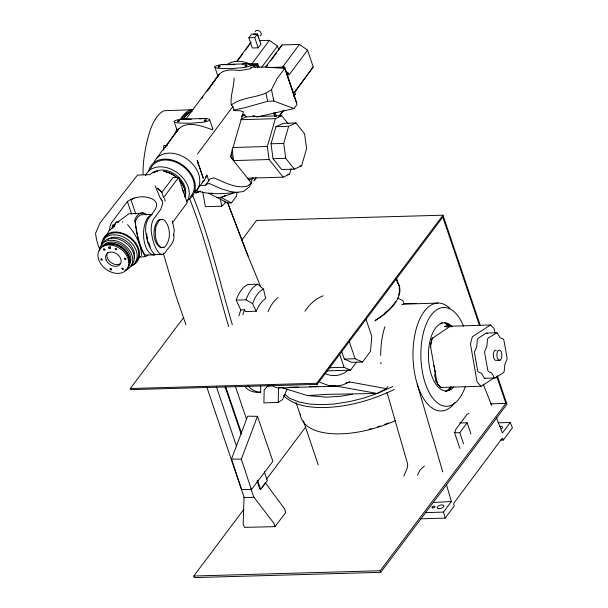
<?xml version="1.0" encoding="UTF-8"?>
<svg xmlns="http://www.w3.org/2000/svg" width="608" height="608" viewBox="0 0 608 608"><rect width="100%" height="100%" fill="white"/><g stroke="black" fill="none" stroke-linecap="round" stroke-linejoin="round"><path stroke-width="0.91" d="M244.743 386.483C248.55 391.172 254.767 393.019 260.627 392.183L260.665 385.852M269.207 385.297L267.581 385.974L264.184 390.002L263.887 402.876L278.221 402.443L278.563 387.676M236.884 192.143L236.634 195.898L231.428 202.882L227.764 202.996L208.78 193.215M349.57 340.07L349.41 341.932L355.102 358.75L362.52 362.018L370.546 351.242L371.807 336.323L366.115 319.512M234.141 78.082C233.989 87.164 230.113 96.011 231.276 105.055L232.94 106.415L233.685 110.071L235.737 110.747L239.924 110.656L243.42 111.69L230.409 156.773L251.385 182.985L249.288 186.975L243.451 191.528C227.84 193.473 211.105 195.624 195.837 190.524M184.855 197C186.428 190.669 183.441 184.186 179.155 179.618M141.535 255.466C141.383 244.059 134.809 233.176 127.596 224.648M454.822 432.554L455.787 429.491L467.21 414.147L468.95 413.501M173.5 235.714L174.352 230.47L172.315 220.848M185.197 196.452C189.612 179.208 164.935 162.138 150.852 173.911M177.338 130.895C184.862 119.495 201.924 125.894 212.443 129.823L212.747 128.774L209.654 119.639M252.905 177.445L251.271 181.967M291.08 168.826L289.522 174.215L283.176 177.141L269.078 159.516L267.338 146.482L275.363 118.666L281.709 115.74L288.177 123.812M271.024 143.792L275.956 126.692L283.214 123.348L295.898 122.96L304.57 133.798L306.561 148.694L301.621 165.794L294.371 169.138L281.679 169.526L273.015 158.696L271.024 143.792L283.716 143.404L288.648 126.304L295.898 122.96M184.748 196.133L185.265 194.416M238.914 315.917L240.798 309.905L236.14 300.132A43.031 21.158 88.2 0 1 247.775 284.514L257.617 284.187L263.5 289.134L265.65 298.536A45.524 22.39 88.2 0 0 256.204 311.212L245.389 311.547L244.553 309.791L240.798 309.905M176.768 131.161L177.361 129.405M417.483 475.274L419.999 470.159L424.346 466.04M231.496 459.04L247.654 416.191L257.48 416.328L272.901 461.343L251.393 489.592L241.558 489.455L231.496 459.04L241.33 459.184L257.48 416.328M112.115 228.456L113.476 225.12L116.652 222.27M236.14 300.132L245.982 299.812L247.509 296.119A43.031 21.158 88.2 0 1 255.352 285.585L257.617 284.187M105.245 237.128L109.204 230.493M287.082 389.074L282.629 399.547L278.221 402.443M403.826 476.11L407.254 468.054L407.71 464.284L387 392.282M113.719 227.286L115.376 224.04M231.276 105.055C243.132 95.912 259.973 98.618 271.472 89.558L276.921 78.896L284.742 68.4L264.723 67.024L250.625 67.214L251.02 67.435A1.619 0.76 -17.8 0 1 249.949 68.871L239.332 70.619C232.507 69.578 224.063 69.092 218.918 74.579L207.921 90.045M181.594 119.305L182.962 116.987L186.466 113.293L191.566 110.892M218.918 74.579L217.953 76.281L214.867 67.146M255.9 177.817L254.015 180.872L256.029 177.703M304.973 311.296C309.305 304.502 315.575 298.612 323.198 295.784M447.594 390.708L451.014 386.886M250.96 42.416L245.609 50.023M278.441 50.274L282.036 44.939L299.425 44.407L307.542 50.13L313.234 66.948L294.424 92.773M199.941 185.493L205.58 185.318L209.98 178.965L213.917 177.886C224.352 182.157 235.767 188.966 247.418 186.078L251.385 182.985M293.74 96.474L295.306 94.149L294.576 91.99L313.234 66.948M165.376 147.402L178.494 128.896L156.347 158.627M206.697 91.785L209.95 87.225M211.037 85.705L219.169 74.29L185.349 119.7M201.871 98.549L202.973 96.999M178.608 177.422L163.643 197.547L161.834 192.44L157.442 188.191L161.834 192.44L173.029 177.589L178.608 177.422L187.203 202.76L172.246 222.878M248.854 37.772L251.568 34.132L257.442 33.949L260.908 44.179L258.195 47.819L252.32 47.994L248.854 37.772L254.729 37.59L257.442 33.949M161.264 254.334L155.724 254.501A13.938 6.855 88.2 0 1 154.09 253.787A29.891 14.698 88.2 0 1 146.475 236.223A13.946 6.855 88.2 0 1 147.888 219.442L154.386 210.71A26.957 12.38 -18.7 0 0 152.084 198.862C143.853 195.198 134.718 196.589 127.376 201.514L111.606 222.68A13.938 6.855 88.2 0 0 109.455 230.44M236.694 61.416L250.967 42.256M237.135 61.408L242.782 53.823M251.841 63.901L269.374 40.364L277.484 46.086L278.684 49.62M250.435 65.223L256.736 65.048L257.83 63.582L259 67.047M261.653 67.336L277.484 46.086M197.608 153.847L232.94 106.415M265.643 66.948L282.036 44.939M266.623 66.211L267.756 64.699M270.575 60.899L276.8 52.554M282.469 67.176L299.425 44.407M283.564 68.43L284.597 67.04L296.75 102.95M205.489 177.133L206.91 175.226L208.742 180.629M196.247 190.828L204.121 180.257M285.213 70.938L288.154 73.013L287.067 74.472L294.219 95.608L295.306 94.149M205.58 185.318L206.332 184.3L209.236 183.51L221.525 188.921L229.9 191.398L237.941 192.637M307.542 50.13L288.884 75.172L288.154 73.013M216.896 197.418L220.582 197.281L231.428 202.882M279.004 116.105L282.956 110.793M279.414 116.128L283.936 110.056M327.218 370.872L350.565 370.158L356.63 362.018M454.115 432.85L459.785 432.676L467.164 422.773L470.942 433.937M420.576 518.844L445.185 518.092L443.498 512.088L451.379 501.509L446.401 484.447M500.483 440.131L503.318 440.048L512.43 427.812L510.264 422.454L502.383 433.033L496.341 417.498M445.185 518.092L454.298 505.864L453.91 504.724A1.353 0.661 88.2 0 1 454.07 502.862L502.01 438.497A1.353 0.661 88.2 0 1 502.938 438.908L503.318 440.048M479.499 325.478L442.799 217.064L317.133 384.385L130.712 389.644L130.325 388.512L183.768 317.353M241.764 240.137L256.546 220.461L442.966 215.194L480.274 325.424M130.325 388.512L316.745 383.253L442.966 215.194M497.26 375.607L506.966 404.29L380.752 572.341L194.332 577.6L193.792 576.012L243.831 509.382M266.578 479.096L305.816 426.854M284.97 394.448L289.704 398.377L299.577 402.116L310.316 404.153L322.726 404.624L334.164 404.031L349.79 401.554L364.093 398.004L377.218 393.46L386.316 388.611L387.934 386.46M193.792 576.012L380.213 570.745L505.879 403.423L496.782 376.542M257.093 480.913L259.821 488.931L260.642 489.531L267.338 480.662L264.305 471.717M275.029 526.642L273.798 523.047L253.673 496.911L253.832 497.352L244.211 497.542L244.051 497.093L243.185 523.86L244.393 527.372L275.029 526.642L285.752 512.46L284.514 508.835L265.43 482.904L261.995 487.327M449.722 388.732L450.71 387.494M254.06 116.835L252.89 115.376L257.23 116.972L293.907 108.551L297.023 104.69L284.742 68.4M432.919 337.706L432.106 338.489L450.27 326.245L490.474 324.999L494.046 328.472L495.11 333.047M109.25 230.645L114.714 225.515M384.796 313.135L386.756 311.296M447.716 390.427L450.118 388.238M347.966 370.204C341.916 375.835 332.553 377.211 325.166 373.502M433.952 365.37L435.541 374.224L434.606 374.254L435.898 381.459L436.635 380.927M493.688 378.1L481.316 386.224L441.051 387.471L440.01 386.977L437.114 383.124L430.502 346.355L431.992 338.8L430.532 345.116L430.7 347.29M134.186 198.018L131.032 199.888L135.804 214.046M199.447 191.414L196.24 192.858L194.454 192.493M392.715 386.62L377.218 393.46L326.222 394.372L307.519 395.595L281.329 387.501M200.23 191.148L197.121 192.66L195.335 192.402M241.52 116.523L244.781 115.018L246.225 116.827L281.709 115.74M241.467 119.016L246.225 116.827M253.217 178.152L249.136 180.029L247.692 178.228L283.176 177.141M200.192 191.079L196.24 192.858L194.583 192.348M386.316 388.611L349.577 381.938L342.623 384.986L335.662 386.186L278.654 387.927M394.227 389.492C372.256 400.102 348.209 406.995 323.73 407.573C309.601 407.634 294.059 405.825 283.442 395.55M234.984 192.516L220.879 197.433A49.37 24.282 88.2 0 0 225.477 195.32M440.306 323.403L442.746 322.506M445.322 391.309L451.014 389.219M189.491 112.434L192.136 111.469M139.954 256.971L140.478 256.789M293.907 108.551L273.813 101.042L267.634 101.3L244.788 107.715L233.685 110.071M345.922 382.918L349.577 381.938M445.33 326.716L446.827 326.625M139.422 257.002L145.411 256.644L146.832 255.793A22.01 10.822 88.2 0 0 148.056 254.775M441.796 387.091L440.732 387.326L437.54 384.051L436.81 381.452L435.898 381.459M449.806 326.618L451.615 326.747M433.291 502.497L451.379 501.509M209.737 193.504L212.2 193.002M490.474 324.999L472.386 336.726L470.47 343.953L477.052 381.892L481.004 386.255M352.359 394.22L341.088 396.203L326.701 397.161L307.519 395.595M163.575 247.167L160.466 247.684C152.19 241.938 152.372 228.182 157.882 220.514L160.185 219.366L162.602 219.724M119.077 222.049L117.511 222.201L128.82 213.803L143.807 213.112M267.581 385.974L272.969 385.723M241.984 64.136L246.415 63.817A13.498 6.194 -18.7 0 1 250.146 64.851A1.619 0.745 -18.7 0 1 249.075 66.295A13.498 6.194 -18.7 0 1 243.595 67.61L230.675 68.666L218.781 68.37A13.498 6.194 -18.7 0 1 215.042 67.336A1.619 0.745 -18.7 0 1 216.114 65.892A13.498 6.194 -18.7 0 1 221.601 64.577L246.415 63.817M199.538 118.872L205.74 118.423A13.498 6.194 -18.7 0 1 209.471 119.457A1.619 0.745 -18.7 0 1 208.407 120.893A13.498 6.194 -18.7 0 1 202.92 122.216L190 123.272L178.106 122.976A13.498 6.194 -18.7 0 1 174.374 121.934A1.619 0.745 -18.7 0 1 175.438 120.498A13.498 6.194 -18.7 0 1 180.926 119.183L205.74 118.423M496.979 332.72L488.27 338.04A2.675 1.315 88.2 0 0 487.426 340.039L486.864 346.324L484.971 350.702A2.675 1.315 88.2 0 0 484.743 353.339L487.73 369.938A2.675 1.315 88.2 0 0 488.756 371.746L491.659 372.978L494.122 377.279A2.675 1.315 88.2 0 0 495.429 377.864L503.439 372.605A2.675 1.315 88.2 0 0 504.283 370.606L504.86 364.298L506.738 359.944A2.675 1.315 88.2 0 0 506.973 357.306L503.986 340.708A2.675 1.315 88.2 0 0 502.96 338.899L500.05 337.668L496.979 332.72L486.195 333.078L478.169 338.344A2.675 1.315 88.2 0 0 477.326 340.351L476.748 346.659L474.863 351.014A2.675 1.315 88.2 0 0 474.635 353.651L477.622 370.249A2.675 1.315 88.2 0 0 478.648 372.058L481.536 373.282L484.014 377.583A2.675 1.315 88.2 0 0 485.328 378.176M191.376 109.752L164.403 110.717A40.903 16.165 -81.6 0 0 150.419 129.481C145.806 143.868 142.91 159.136 143.04 174.238M150.518 174.648L137.56 175.074L99.955 223.037L95.57 233.396A22.093 8.223 83.2 0 0 99.712 248.961M437.92 303.065L404.381 304.152A54.006 26.554 88.2 0 0 401.713 304.768M259.304 40.668L269.374 40.364M222.11 64.676L228.684 64.478M248.429 63.87L257.83 63.582M251.21 65.071L256.85 64.896L257.746 67.556M267.011 67.579L284.597 67.04M241.961 115.102L244.781 115.018M240.814 119.723L275.363 118.666M275.956 126.692L288.648 126.304M167.344 145.434L163.727 145.54L163.803 150.146M232.788 147.539L267.338 146.482M273.015 158.696L285.699 158.308L294.371 169.138M231.405 153.208L232.15 158.794L233.594 160.603L269.078 159.516M299.812 165.847L301.621 165.794M287.66 174.268L289.522 174.215M225.53 202.578A61.416 30.202 88.2 0 1 221.707 206.196L205.375 206.69L202.692 191.778M341.597 351.112L344.295 359.085L355.102 358.75M362.52 362.018L351.705 362.345L344.295 359.085M499.958 360.255L496.432 360.362A5.13 2.523 88.2 0 1 493.331 355.201A5.13 2.523 88.2 0 1 496.318 350.33M329.133 367.756L344.075 367.3L350.565 370.158M484.872 378.298L494.973 377.986M288.853 387.273L298.262 386.984M309.556 386.642L318.022 386.384M328.373 386.065L334.962 385.867L377.218 393.46M459.595 423.008L467.164 422.773M498.013 422.834L510.264 422.454M425.592 512.635L443.498 512.088M490.74 403.849L505.879 403.423M151.954 214.472L142.097 214.7A20.254 10.131 88.7 0 0 137.157 217.877L135.196 221.411C136.701 232.606 138.768 244.158 144.294 254.159L145.669 255.109L154.5 254.896M403.188 303.673L416.358 303.392M450.27 326.245L450.878 326.397M267.421 385.677L271.092 385.685M221.601 64.577L234.901 64.653M180.926 119.183L191.376 119.244M260.627 392.183C255.558 392.403 250.998 389.34 247.798 385.647M335.662 386.186L328.419 385.442L321.191 382.812L318.805 381.353M227.688 202.776L225.059 202.441L224.626 201.157M446.88 326.709L444.76 326.352L446.88 326.709L445.907 325.713L447.23 327.005M167.58 172.338L163.499 171.091L171.106 173.485L177.43 177.893M242.569 114.479L244.097 115.148M397.313 297.981L401.683 299.957L403.226 301.196L403.644 302.389M168.401 172.588L174.542 175.613L176.578 177.528M245.982 299.812L252.632 303.726L256.204 311.212M444.296 322.324L448.202 325.181M255.504 67.374L252.274 65.185A25.65 18.985 36.7 0 0 227.339 64.425M271.837 384.955L273.524 386.331A46.2 19.836 -84.9 0 0 280.432 387.737M447.556 324.649L445.596 323.046L449.016 326.374M450.376 326.245L448.598 324.254L450.832 326.336M179.292 180.082L180.652 181.359L184.422 188.282L184.786 190.912M486.871 333.032L487.487 333.678M448.598 324.254L450.802 326.678M145.411 256.644C138.274 245.906 136.618 232.355 134.68 219.883A22.01 10.822 88.2 0 1 146.756 214.738M149.872 245.252L148.519 242.516M160.831 198.755L161.736 200.222M212.435 128.212L212.747 128.774M150.381 247.015L148.094 242.82L146.794 237.234L146.794 233.746M192.508 195.016C209.6 236.915 219.61 281.436 232.332 324.816M189.377 198.117C205.937 239.696 216.098 283.624 228.623 326.557M155.177 185.866L160.094 197.805L161.948 200.055L162.746 203.558L160.664 209.517L153.429 219.275A13.946 6.855 88.2 0 0 152.015 236.056A29.891 14.698 88.2 0 0 159.63 253.62A13.938 6.855 88.2 0 0 164.859 253.012C168.34 247.319 175.864 241.794 173.622 234.224M260.634 286.657L247.22 254.053L227.658 202.935M491.636 405.414L483.238 384.18M227.483 202.198L248.117 256.12M202.662 176.624L203.209 178.098L197.288 160.596L198.322 163.795M182.202 188.617L183.677 192.911M185.896 324.756L175.416 294.31L163.24 253.088M225.697 386.711L241.726 433.884M257.64 480.708L260.642 489.531M225.044 386.726L241.095 433.892M459.785 432.676L463.562 443.84M454.913 433.732L459.891 448.453M396.629 278.586L399.654 287.516M396.142 278.814L397.64 283.244M254.729 37.59L258.195 47.819M275.166 112.655L276.374 116.234M273.813 112.632L275.09 116.652M274.01 113.932L274.907 116.576M256.736 65.048L257.321 66.774M339.538 353.886L344.075 367.3M316.745 383.253L317.133 384.385M380.213 570.745L380.752 572.341M303.377 420.827L318.204 464.793M296.012 402.412L300.527 415.758M197.288 160.596L203.209 178.098M174.192 121.752L177.278 130.887M235.532 386.787L246.438 418.973M216.342 386.627L236.679 446.698M250.937 488.84L253.825 497.359M206.728 386.81L244.203 497.542M127.376 201.514L131.617 214.039M241.33 459.184L251.393 489.592M417.202 384.074L442.73 471.869M122.649 222.3L122.542 221.76M271.472 89.558L273.813 101.042M266.038 93.48L267.634 101.3M220.37 198.732L221.707 206.196M164.646 198.231L165.095 201.225M147.189 236.725L147.455 238.496M283.716 143.404L285.699 158.308M232.104 149.431L233.594 160.603M454.959 402.496A54.006 26.554 88.2 0 1 413.136 360.354A54.006 26.554 88.2 0 1 449.928 308.37M465.31 386.696A49.453 24.32 88.2 0 1 429.795 393.627A49.453 24.32 88.2 0 1 427.743 320.804A49.453 24.32 88.2 0 1 463.6 326.253M453.88 386.863A34.094 16.766 88.2 0 1 428.45 357.17A34.094 16.766 88.2 0 1 452.215 326.602M444.38 322.635A35.484 17.45 88.2 0 1 448.871 326.276M450.976 386.87A35.484 17.45 88.2 0 1 446.758 390.929M381.003 364.025A54.006 26.554 88.2 0 1 380.882 362.322M380.669 355.467A54.006 26.554 88.2 0 1 384.91 326.686M499.814 426.345A3.511 1.611 -18.7 0 1 502.36 426.869A3.511 1.611 -18.7 0 1 501.433 428.784M120.734 263.363A8.52 6.308 36.7 0 1 110.398 262.101A8.52 6.308 36.7 0 1 107.76 252.487M110.466 246.795A1.087 0.806 36.4 0 1 110.124 246.506M99.271 250.739A16.872 12.487 36.7 0 1 121.539 247.98A16.872 12.487 36.7 0 1 125.734 270.157M101.886 244.469A18.225 13.49 36.7 0 1 125.392 242.592A18.225 13.49 36.7 0 1 131.092 265.704M99.385 250.504A18.225 13.49 36.7 0 1 124.564 245.138A18.225 13.49 36.7 0 1 124.845 270.4M102.919 246.096A16.188 11.978 36.7 0 1 122.96 245.822A16.188 11.978 36.7 0 1 129.132 265.096M102.744 246.422A16.188 11.978 36.7 0 1 121.41 246.65A16.188 11.978 36.7 0 1 129.276 264.313M106.484 244.659A15.534 11.499 36.7 0 1 122.352 247.92A15.534 11.499 36.7 0 1 129.192 262.352M101.977 243.869A20.52 15.185 36.7 0 1 129.747 237.021A20.52 15.185 36.7 0 1 131.48 265.658M103.763 239.848A19.578 14.486 36.7 0 1 128.394 236.922A19.578 14.486 36.7 0 1 135.987 261.554M156.241 254.425A20.254 10.131 88.7 0 1 143.762 238.237A20.254 10.131 88.7 0 1 151.977 214.609M112.199 226.427A13.794 6.779 88.2 0 1 113.035 224.785M115.626 222.254A13.794 6.779 88.2 0 1 117.192 221.92M108.186 239.081A16.743 12.388 36.6 0 1 126.411 241.209A16.743 12.388 36.6 0 1 134.246 257.967M101.384 245.26A19.578 14.486 36.6 0 1 127.809 239.636A19.578 14.486 36.6 0 1 130.317 266.608M253.559 34.246A3.374 2.5 36.7 0 1 255.565 34.177M257.534 35.386A3.374 2.5 36.7 0 1 258.491 38.22M255.155 31.897A3.374 2.5 36.7 0 1 259.814 31.342A3.374 2.5 36.7 0 1 260.087 35.88M183.327 119.024A38.205 18.787 88.2 0 1 190.631 111.826M206.91 175.226A25.65 18.985 36.7 0 1 202.335 181.997M154.105 162.222A25.65 18.985 36.7 0 1 187.545 159.433A25.65 18.985 36.7 0 1 194.78 192.303M395.618 420.5A73.31 33.622 -18.7 0 1 300.299 414.071M388.687 422.902A72.23 33.128 -18.7 0 1 384.492 424.498M380.236 425.98A72.23 33.128 -18.7 0 1 377.667 426.801M371.64 428.556A72.23 33.128 -18.7 0 1 369.048 429.233M267.999 311.752A45.957 20.482 -86.5 0 1 278.122 297.563M242.835 314.716A43.746 21.508 88.2 0 1 244.553 309.791M175.492 133.836A41.58 20.452 88.2 0 1 176.753 128.668M180.409 119.616A41.58 20.452 88.2 0 1 193.101 109.524M252.632 303.726A37.635 18.506 88.2 0 1 263.5 289.134M183.228 119.016A38.106 18.749 88.2 0 1 189.491 112.427M150.594 168.72A24.571 18.187 36.7 0 1 182.142 165.695A24.571 18.187 36.7 0 1 190.213 196.924M148.869 170.498A25.65 18.985 36.7 0 1 183.426 165.642A25.65 18.985 36.7 0 1 187.834 200.024M145.494 175.56A24.571 18.187 36.7 0 1 175.545 171.532A24.571 18.187 36.7 0 1 186.831 201.704M399.137 287.675A61.431 28.173 -18.7 0 1 398.65 295.108M395.656 301.545A61.431 28.173 -18.7 0 1 375.258 320.31M398.187 283.533A61.97 28.424 -18.7 0 1 374.764 320.933M155.352 230.516C155.169 236.504 155.754 244.082 161.386 247.562L164.479 247.312C171.35 240.19 170.871 226.83 164.054 219.822L161.492 219.298L159.304 220.286L156.157 225.804L155.352 230.516M108.574 247.372L108.984 248.406L110.329 248.558A1.087 0.806 36.6 0 0 110.39 247.585L109.364 246.916L108.574 247.372M116.721 249.462L115.543 249.683A0.859 0.638 36.7 0 1 115.444 248.505A0.859 0.638 36.7 0 1 116.69 249.174L116.721 249.462M110.139 268.69L110.063 269.222A0.859 0.638 36.5 0 0 111.317 269.891A0.859 0.638 36.5 0 0 111.211 268.713L110.139 268.69M104.979 249.782L104.576 250.23A0.859 0.638 36.7 0 1 103.558 249.797A0.859 0.638 36.7 0 1 103.611 248.9A0.859 0.638 36.7 0 1 104.644 249.09L104.979 249.782M121.95 268.288L122.398 269.504A0.866 0.638 36.7 0 0 123.363 268.972A0.866 0.638 36.7 0 0 122.178 268.166L121.95 268.288M155.207 171.768L152.927 172.794L157.502 171.19L155.207 171.768M101.308 258.826L101.05 258.917A0.859 0.638 36.7 0 0 101.331 260.118A0.859 0.638 36.7 0 0 102.41 259.745L101.308 258.826M125.712 259.479L124.693 259.327L124.351 258.651A0.859 0.638 36.7 0 1 125.423 258.278A0.859 0.638 36.7 0 1 125.704 259.472M122.466 250.473L121.304 249.508A16.88 12.494 36.7 0 0 98.154 252.989A16.88 12.494 36.7 0 0 116.538 273.349A16.88 12.494 36.7 0 0 126.365 255.109A16.781 12.418 36.7 0 0 123.736 251.72L122.466 250.473M432.744 507.893A1.619 0.745 -18.7 0 0 435.054 506.601A1.619 0.745 -18.7 0 0 432.698 506.563A1.619 0.745 -18.7 0 0 432.744 507.893M438.915 508.698A3.511 1.611 -18.7 0 0 443.916 505.894A3.511 1.611 -18.7 0 0 438.816 505.81A3.511 1.611 -18.7 0 0 438.915 508.698M497.519 351.576A5.13 2.523 88.2 0 0 498.834 360.164A5.13 2.523 88.2 0 0 501.79 353.909A5.13 2.523 88.2 0 0 497.519 351.576M106.088 259.768A8.52 6.308 36.7 0 0 119.434 265.111A8.52 6.308 36.7 0 0 114.623 252.715A8.52 6.308 36.7 0 0 106.088 259.768M178.076 121.722A1.132 0.517 -18.7 0 0 179.611 120.772A1.132 0.517 -18.7 0 0 177.901 120.825A1.132 0.517 -18.7 0 0 178.076 121.722M204.866 120.901A1.132 0.517 -18.7 0 0 206.401 119.958A1.132 0.517 -18.7 0 0 204.691 120.004A1.132 0.517 -18.7 0 0 204.866 120.901M218.743 67.116A1.132 0.517 -18.7 0 0 220.286 66.173A1.132 0.517 -18.7 0 0 218.576 66.226A1.132 0.517 -18.7 0 0 218.743 67.116M245.533 66.295A1.132 0.517 -18.7 0 0 247.076 65.352A1.132 0.517 -18.7 0 0 245.366 65.406A1.132 0.517 -18.7 0 0 245.533 66.295"/></g></svg>
